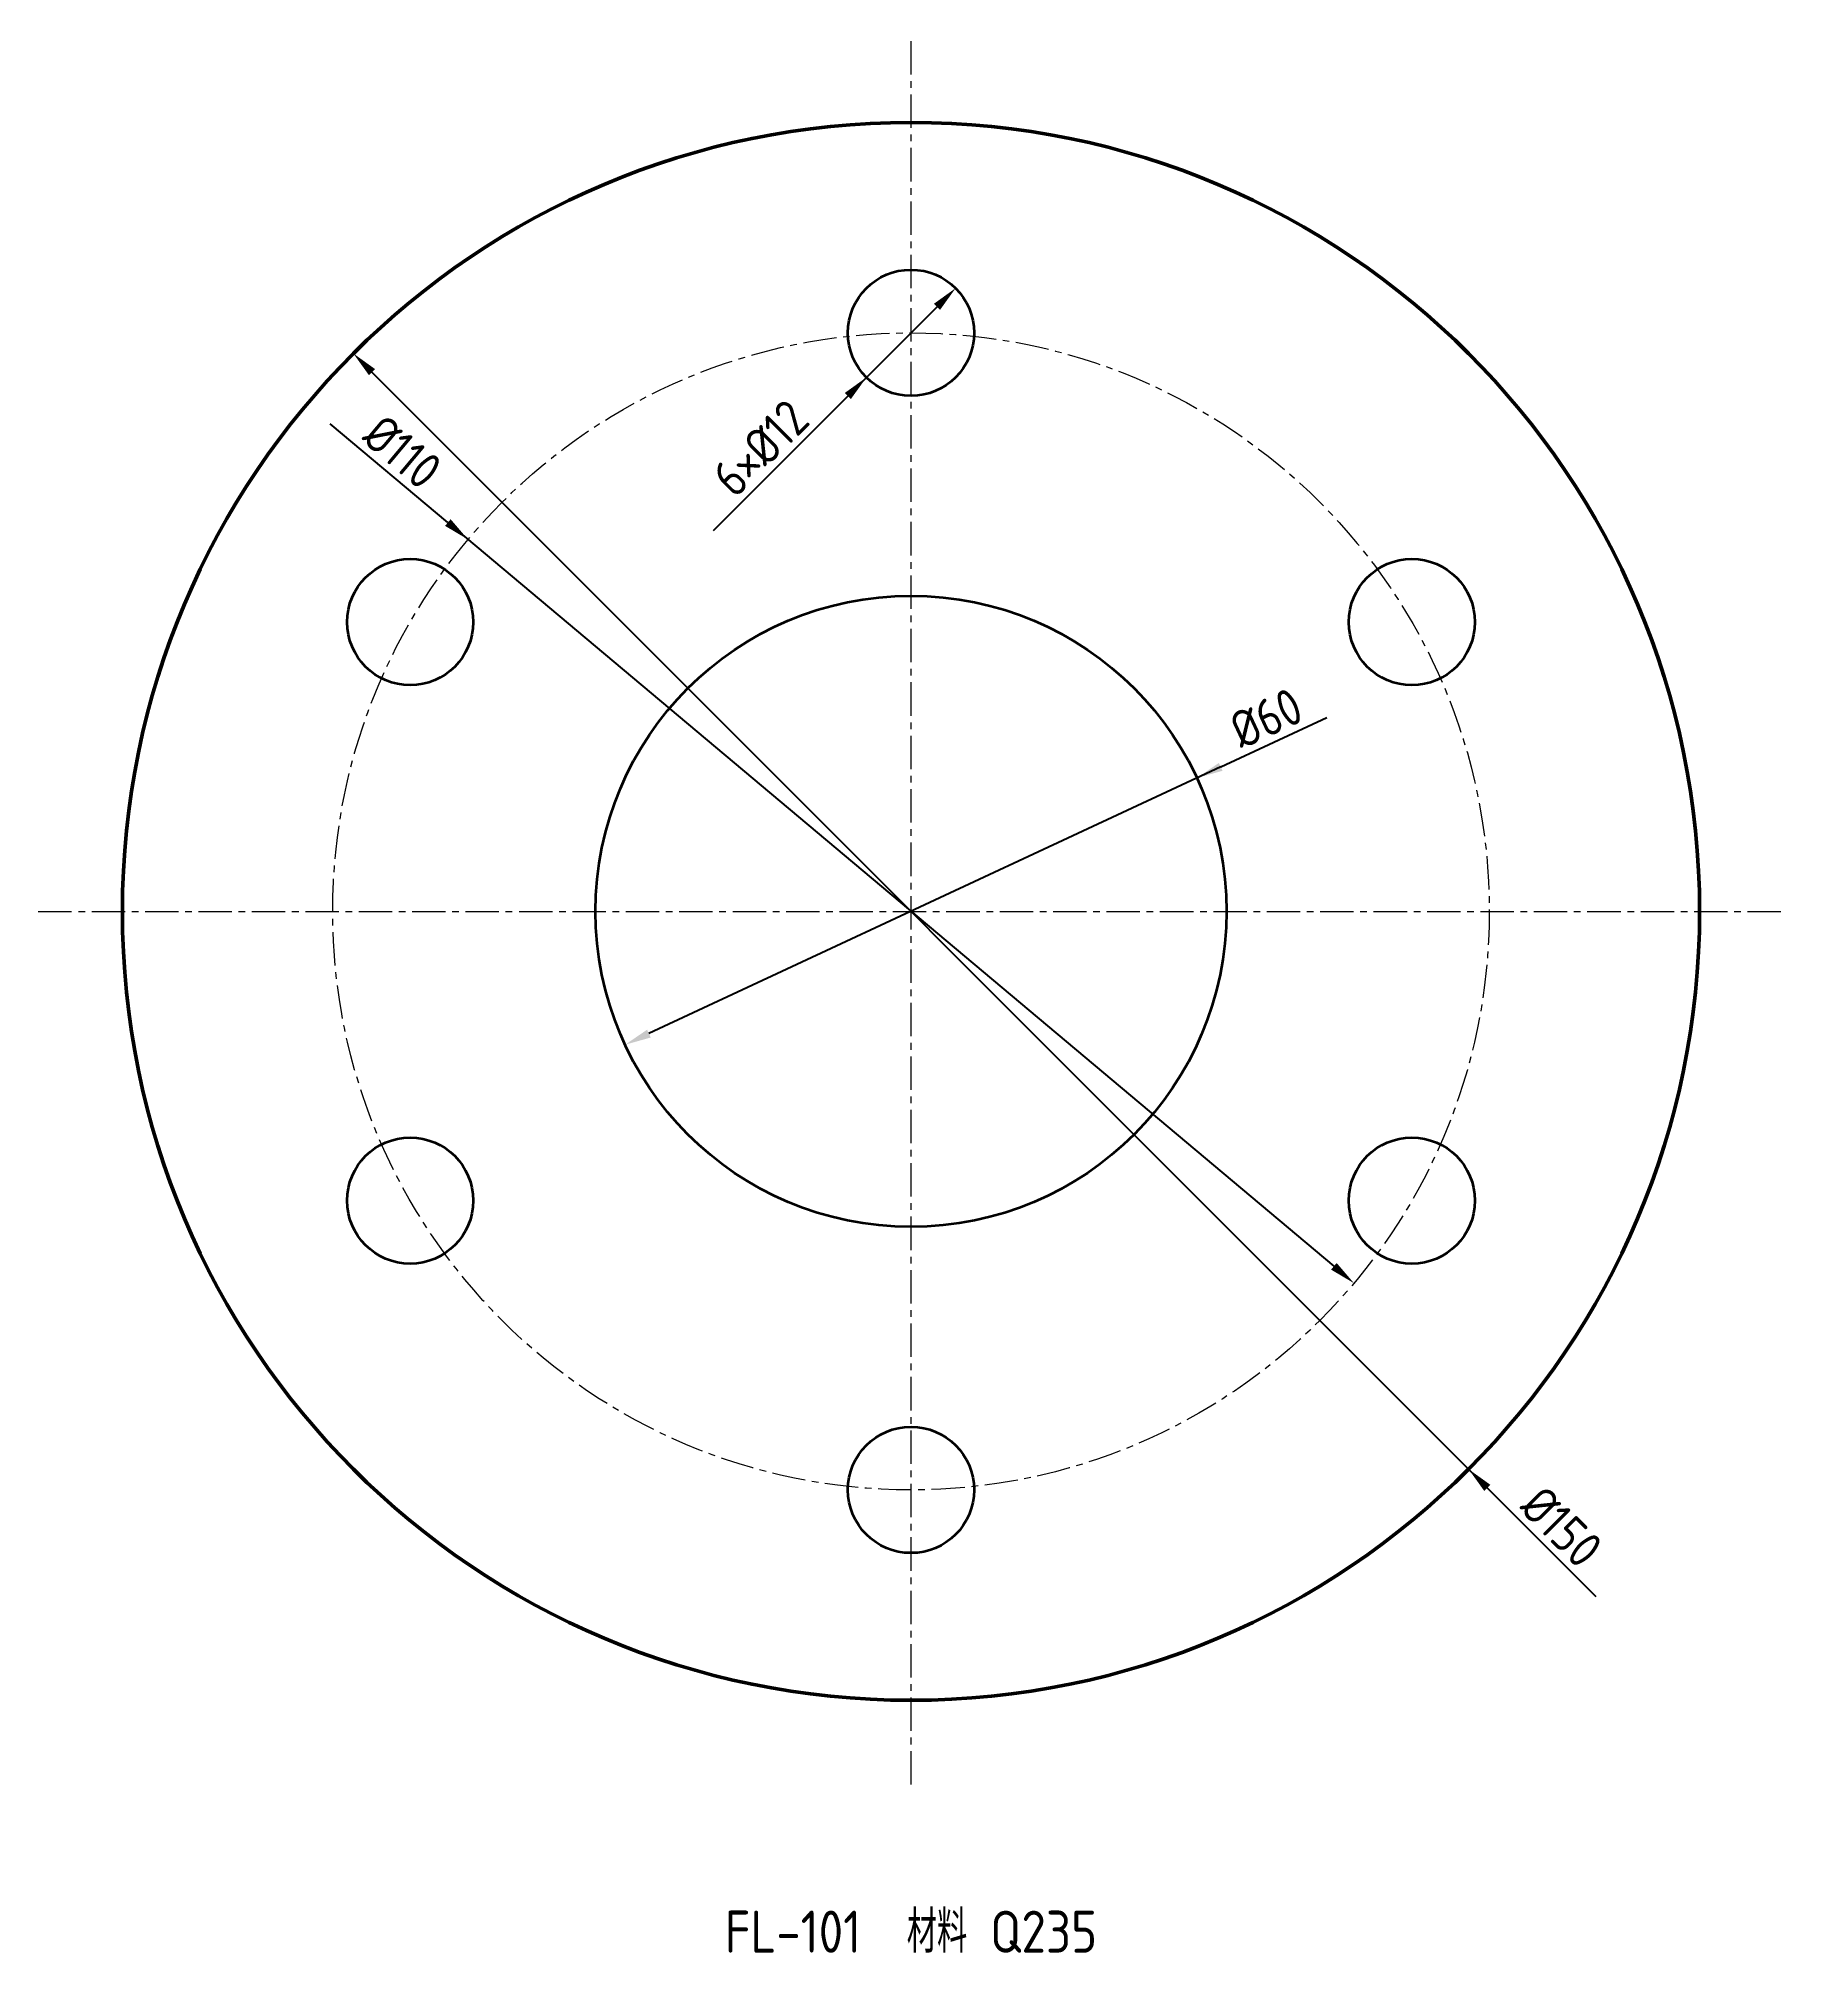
# Model space of a CAD drawing. Header units: millimetres. Extents: x -83 to 83, y -99 to 83.
import ezdxf
from ezdxf.enums import TextEntityAlignment as Align

# ---------------------------------------------------------------- set-up
doc = ezdxf.new("R2010")
doc.units = ezdxf.units.MM
doc.linetypes.add('CENTER', pattern=[5.08, 3.175, -0.635, 0.635, -0.635])
doc.layers.add('BORE', color=7, linetype='Continuous')
for name, color, linetype, lineweight in [('CENTER', 1, 'CENTER', 18), ('DIM', 3, 'Continuous', 18), ('HOLES', 7, 'Continuous', 35), ('OUTLINE', 7, 'Continuous', 50), ('TEXT', 7, 'Continuous', 25)]:
    doc.layers.add(name, color=color, linetype=linetype, lineweight=lineweight)
doc.styles.get("Standard").update_dxf_attribs({"font": 'gbenor.shx', "bigfont": 'gbcbig.shx'})
doc.dimstyles.new('AGENTCAD', dxfattribs={"dimtxt": 3.5, "dimasz": 2.5, "dimexe": 1.25, "dimexo": 0.625, "dimtad": 1, "dimdsep": 46, "dimtxsty": 'Standard', "dimcen": 2.5, "dimazin": 3, "dimtfac": 1, "dimtmove": 0, "dimatfit": 3})

msp = doc.modelspace()

# ---------------------------------------------------------------- linework, layer by layer
at = {"layer": 'BORE', "lineweight": 35}
msp.add_circle((0, 0), 30, dxfattribs=at)
at = {"layer": 'CENTER', "linetype": 'CENTER'}
for p, q in [((0, -83), (0, 83)), ((-83, 0), (83, 0))]:
    msp.add_line(p, q, dxfattribs=at)
msp.add_circle((0, 0), 55, dxfattribs=at)
at = {"layer": 'HOLES'}
for centre in [(0, 55), (-47.631, 27.5), (47.631, 27.5), (-47.631, -27.5), (47.631, -27.5), (0, -55)]:
    msp.add_circle(centre, 6, dxfattribs=at)
at = {"layer": 'OUTLINE'}
msp.add_circle((0, 0), 75, dxfattribs=at)

# ---------------------------------------------------------------- texts
at = {"layer": 'TEXT'}
msp.add_text('FL-101  材料 Q235', height=4, dxfattribs=at).set_placement((0, -95), align=Align.TOP_CENTER)

# ---------------------------------------------------------------- dimensions: what is measured, and where the dimension line sits
at = {"layer": 'DIM'}
for p1, p2, text in [((4.243, 59.243), (-4.243, 50.757), '6×Ø12'), ((-53.033, 53.033), (53.033, -53.033), 'Ø150'), ((42.132, -35.353), (-42.132, 35.353), 'Ø110'), ((-27.189, -12.679), (27.189, 12.679), 'Ø60')]:
    msp.add_diameter_dim_2p(p1=p1, p2=p2, text=text, dimstyle='AGENTCAD', override={"dimtxt": 3.5}, dxfattribs=at).render()

doc.saveas('drawing.dxf')
